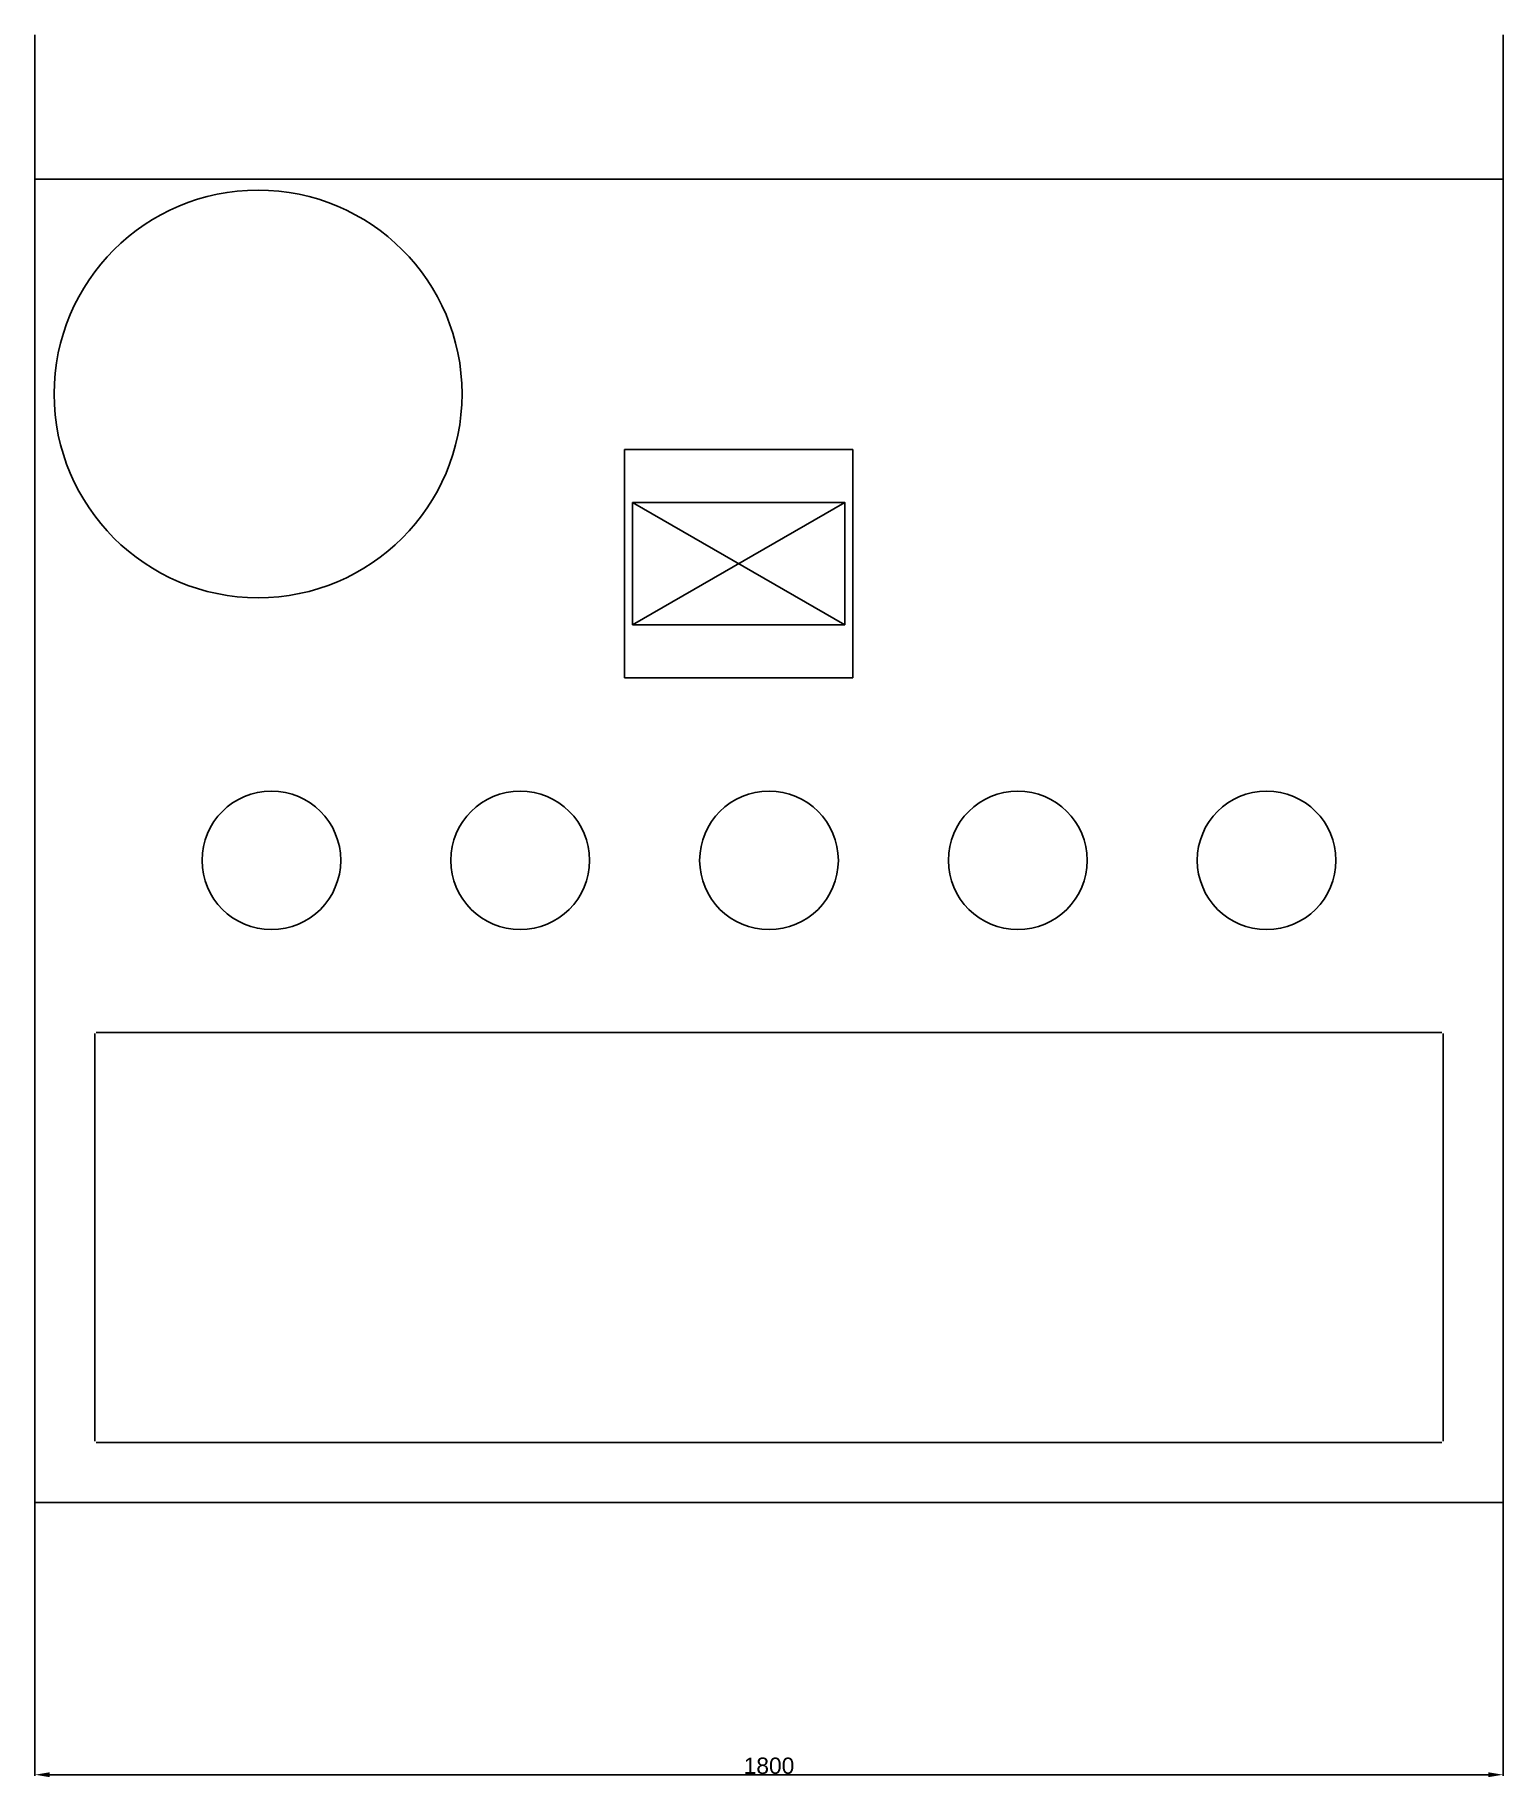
# Model space of a CAD drawing. Header units: millimetres. Extents: x 0 to 1800, y -337 to 1800.
import ezdxf

# ---------------------------------------------------------------- set-up
doc = ezdxf.new("R2010")
doc.units = ezdxf.units.MM
doc.styles.get("Standard").update_dxf_attribs({"font": 'arial.ttf'})
doc.dimstyles.new('ISO-25', dxfattribs={"dimtxt": 2.5, "dimasz": 2.5, "dimexe": 1.25, "dimexo": 0.625, "dimtad": 1, "dimtxsty": 'Standard', "dimcen": 2.5, "dimadec": 0, "dimazin": 0, "dimtfac": 1, "dimtmove": 0, "dimatfit": 3, "dimfxl": 1, "dimarcsym": 0})

# ---------------------------------------------------------------- blocks, each defined once
blk = doc.blocks.new('*D1')
at = {"color": 0, "lineweight": -2, "transparency": 16777216}
for p, q in [((0, -0.6), (0, -335.2)), ((1800, -0.6), (1800, -335.2)), ((18, -334), (1782, -334))]:
    blk.add_line(p, q, dxfattribs=at)
at = {"color": 0, "transparency": 16777216}
for points in [[(18, -331), (18, -337), (0, -334)], [(1782, -331), (1782, -337), (1800, -334)]]:
    blk.add_solid(points, dxfattribs=at)
at = {"layer": 'Defpoints', "color": 0, "transparency": 16777216}
for p in [(0, 0), (1800, 0), (1800, -334)]:
    blk.add_point(p, dxfattribs=at)
at = {"color": 0, "transparency": 16777216, "insert": (900, -323.1), "char_height": 20, "attachment_point": 5}
blk.add_mtext('1800', dxfattribs=at)

msp = doc.modelspace()

# ---------------------------------------------------------------- linework, layer by layer
for p, q in [((0, 0), (0, 1800)), ((1800, 1800), (1800, 0)), ((0, 1623.108), (1800, 1623.108)), ((722.843, 1291.501), (1002.843, 1291.501)), ((722.843, 1291.501), (722.843, 1011.501)), ((1002.843, 1291.501), (1002.843, 1011.501)), ((992.843, 1226.501), (732.843, 1076.501)), ((732.843, 1226.501), (992.843, 1076.501)), ((1002.843, 1011.501), (722.843, 1011.501)), ((73.5, 75), (73.5, 575)), ((75, 576.5), (1725, 576.5)), ((1726.5, 75), (1726.5, 575)), ((0, 0), (0, 75)), ((75, 73.5), (1725, 73.5)), ((0, 0), (1800, 0))]:
    msp.add_line(p, q)
msp.add_lwpolyline([(732.843, 1226.501), (992.843, 1226.501), (992.843, 1076.501), (732.843, 1076.501)], close=True)
for centre, radius in [((273.681, 1359.558), 250), ((290, 787.5), 85), ((595, 787.5), 85), ((900, 787.5), 85), ((900, 787.5), 85), ((1205, 787.5), 85), ((1510, 787.5), 85)]:
    msp.add_circle(centre, radius)

# ---------------------------------------------------------------- dimensions: what is measured, and where the dimension line sits
dim = msp.add_linear_dim(base=(1800, -333.984), p1=(0, 0), p2=(1800, 0), dimstyle='ISO-25', override={"dimtxt": 20, "dimasz": 18})
dim.commit()
dim.dimension.update_dxf_attribs({"geometry": '*D1', "text_midpoint": (900, -323.148)})

doc.saveas('drawing.dxf')
